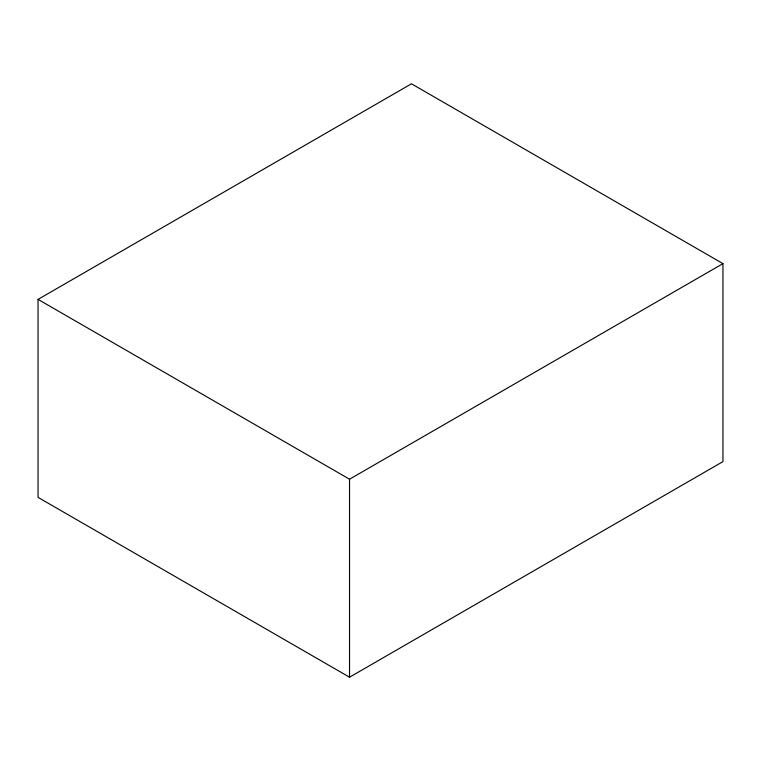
<?xml version="1.0" encoding="UTF-8"?>
<svg xmlns="http://www.w3.org/2000/svg" width="761" height="761" viewBox="0 0 761 761"><rect width="100%" height="100%" fill="white"/><g stroke="black" fill="none" stroke-linecap="round" stroke-linejoin="round"><path stroke-width="1.14" d="M38.05 299.387L411.463 83.796L722.95 263.629L722.95 461.613L349.537 677.204L38.05 497.371L38.05 299.387L349.537 479.221L722.95 263.629M349.537 479.221L349.537 677.204"/></g></svg>
